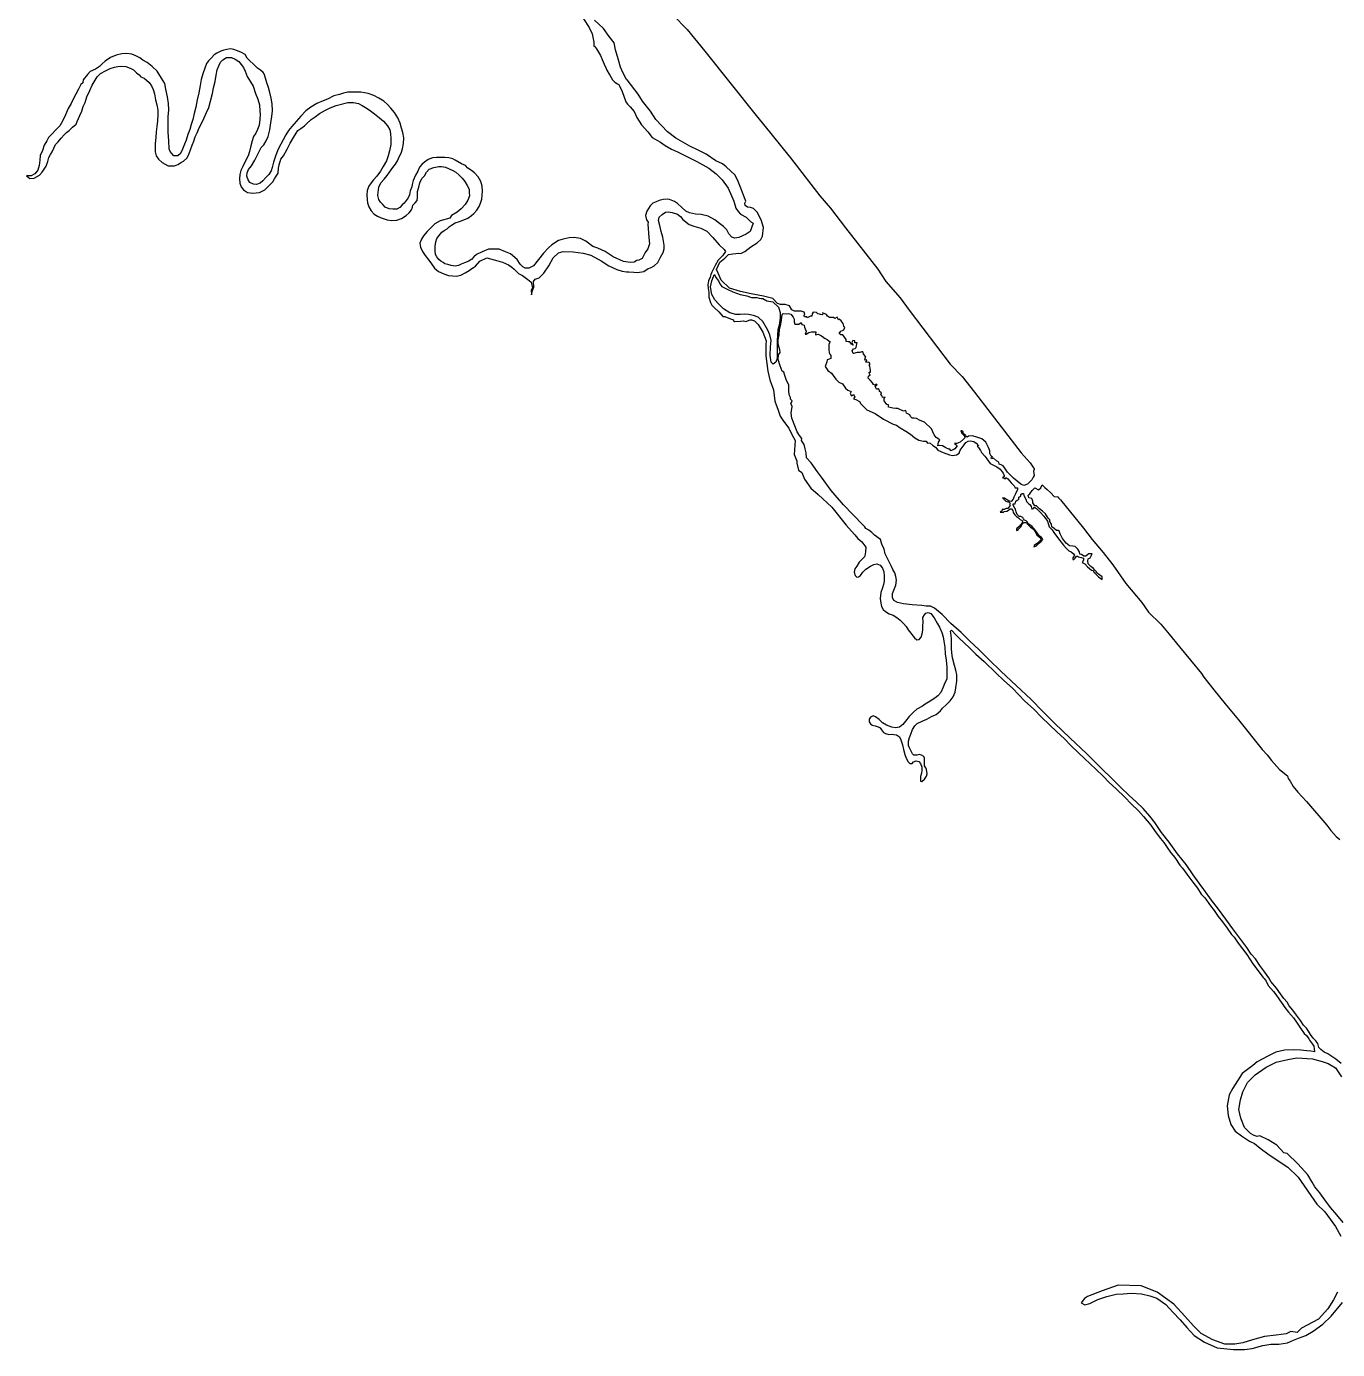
# Model space of a CAD drawing. Extents: x 283583 to 658922, y 889284 to 1241133.
# Drawn here: x 566292 to 576605, y 1129191 to 1139604 of the extents above; entities that cross this region are included whole.
import ezdxf

# ---------------------------------------------------------------- set-up
doc = ezdxf.new("R2010")
doc.units = 0
doc.header["$MEASUREMENT"] = 0
doc.layers.add('LIMON', color=7, linetype='Continuous')

msp = doc.modelspace()

# ---------------------------------------------------------------- linework, layer by layer
at = {"layer": 'LIMON', "color": 241}
for points in [[(570674, 1139664), (570717, 1139595), (570743, 1139545), (570756, 1139481), (570756, 1139450), (570759, 1139448), (570776, 1139427), (570793, 1139401), (570808, 1139376), (570820, 1139344), (570837, 1139308), (570852, 1139274), (570857, 1139261), (570875, 1139229), (570881, 1139221), (570903, 1139185), (570920, 1139166), (570942, 1139153), (570941, 1139153), (570952, 1139147), (570954, 1139142), (570979, 1139093), (571006, 1139011), (571019, 1138992), (571042, 1138972), (571072, 1138936), (571092, 1138888), (571131, 1138830), (571179, 1138776), (571215, 1138731), (571279, 1138693), (571316, 1138667), (571365, 1138639), (571413, 1138617), (571493, 1138577), (571564, 1138542), (571661, 1138490), (571718, 1138443), (571765, 1138396), (571811, 1138331), (571856, 1138230), (571873, 1138173), (571891, 1138148), (571910, 1138128), (571953, 1138102), (571990, 1138066), (572009, 1138055), (571986, 1137990), (571954, 1137968), (571895, 1137943), (571863, 1137938), (571841, 1137947), (571818, 1137973), (571800, 1138003), (571774, 1138029), (571744, 1138054), (571707, 1138083), (571655, 1138110), (571599, 1138123), (571556, 1138126), (571508, 1138138), (571478, 1138151), (571446, 1138179), (571414, 1138210), (571390, 1138227), (571350, 1138241), (571332, 1138245), (571300, 1138243), (571268, 1138234), (571246, 1138223), (571218, 1138212), (571199, 1138193), (571173, 1138150), (571162, 1138115), (571169, 1138081), (571182, 1138064), (571180, 1138048), (571188, 1137943), (571192, 1137893), (571180, 1137854), (571160, 1137824), (571134, 1137778), (571109, 1137765), (571094, 1137763), (571072, 1137750), (571044, 1137746), (570988, 1137754), (570908, 1137791), (570845, 1137832), (570787, 1137858), (570748, 1137873), (570692, 1137914), (570651, 1137935), (570601, 1137944), (570560, 1137940), (570515, 1137931), (570476, 1137920), (570424, 1137886), (570398, 1137862), (570359, 1137821), (570280, 1137721), (570243, 1137702), (570215, 1137702), (570196, 1137713), (570176, 1137734), (570152, 1137769), (570100, 1137814), (570061, 1137831), (570010, 1137850), (569927, 1137850), (569876, 1137829), (569833, 1137809), (569810, 1137790), (569793, 1137771), (569793, 1137771), (569789, 1137769), (569771, 1137758), (569737, 1137743), (569711, 1137732), (569690, 1137722), (569663, 1137718), (569633, 1137724), (569606, 1137730), (569584, 1137737), (569570, 1137747), (569551, 1137756), (569536, 1137771), (569521, 1137790), (569510, 1137809), (569508, 1137838), (569508, 1137872), (569513, 1137908), (569521, 1137936), (569538, 1137959), (569559, 1137986), (569578, 1137999), (569602, 1138012), (569619, 1138029), (569636, 1138041), (569663, 1138058), (569697, 1138069), (569733, 1138082), (569765, 1138096), (569792, 1138115), (569811, 1138132), (569835, 1138158), (569852, 1138187), (569864, 1138213), (569875, 1138246), (569877, 1138276), (569879, 1138308), (569877, 1138348), (569865, 1138384), (569846, 1138420), (569816, 1138452), (569793, 1138471), (569765, 1138490), (569746, 1138511), (569714, 1138522), (569664, 1138552), (569645, 1138562), (569615, 1138569), (569583, 1138573), (569518, 1138573), (569486, 1138569), (569452, 1138556), (569422, 1138537), (569401, 1138518), (569384, 1138497), (569371, 1138465), (569352, 1138433), (569333, 1138393), (569325, 1138361), (569322, 1138341), (569311, 1138310), (569305, 1138278), (569294, 1138255), (569279, 1138235), (569264, 1138214), (569247, 1138200), (569228, 1138178), (569205, 1138166), (569175, 1138166), (569144, 1138170), (569114, 1138183), (569095, 1138204), (569076, 1138221), (569063, 1138242), (569055, 1138273), (569055, 1138276), (569063, 1138339), (569080, 1138373), (569106, 1138403), (569129, 1138430), (569148, 1138456), (569174, 1138494), (569195, 1138519), (569210, 1138547), (569227, 1138583), (569239, 1138608), (569250, 1138640), (569258, 1138684), (569260, 1138728), (569253, 1138770), (569243, 1138804), (569232, 1138842), (569213, 1138884), (569188, 1138927), (569158, 1138961), (569133, 1138990), (569103, 1139016), (569063, 1139041), (569025, 1139060), (568981, 1139077), (568923, 1139088), (568864, 1139088), (568820, 1139086), (568786, 1139080), (568754, 1139069), (568710, 1139058), (568659, 1139033), (568625, 1139018), (568576, 1138997), (568530, 1138970), (568489, 1138940), (568449, 1138898), (568413, 1138856), (568379, 1138817), (568353, 1138785), (568331, 1138751), (568310, 1138713), (568293, 1138677), (568268, 1138632), (568251, 1138584), (568234, 1138537), (568225, 1138493), (568217, 1138469), (568198, 1138438), (568174, 1138414), (568151, 1138389), (568130, 1138370), (568102, 1138360), (568079, 1138364), (568050, 1138377), (568035, 1138396), (568026, 1138427), (568028, 1138453), (568039, 1138478), (568062, 1138506), (568088, 1138552), (568109, 1138594), (568124, 1138626), (568139, 1138652), (568160, 1138673), (568177, 1138704), (568192, 1138738), (568205, 1138791), (568215, 1138846), (568222, 1138895), (568226, 1138941), (568224, 1138994), (568217, 1139041), (568205, 1139085), (568196, 1139124), (568182, 1139160), (568173, 1139196), (568161, 1139232), (568154, 1139242), (568133, 1139261), (568110, 1139276), (568091, 1139293), (568074, 1139310), (568051, 1139331), (568029, 1139354), (568013, 1139384), (567983, 1139399), (567951, 1139412), (567924, 1139422), (567896, 1139427), (567869, 1139424), (567845, 1139418), (567822, 1139410), (567790, 1139395), (567767, 1139380), (567746, 1139357), (567723, 1139334), (567708, 1139312), (567695, 1139276), (567678, 1139232), (567667, 1139186), (567659, 1139139), (567648, 1139082), (567635, 1139027), (567623, 1138968), (567611, 1138920), (567600, 1138871), (567588, 1138833), (567577, 1138793), (567562, 1138755), (567547, 1138710), (567534, 1138677), (567520, 1138639), (567503, 1138603), (567483, 1138585), (567463, 1138587), (567451, 1138587), (567434, 1138604), (567423, 1138619), (567415, 1138642), (567411, 1138705), (567407, 1138773), (567407, 1138892), (567411, 1138947), (567409, 1138997), (567400, 1139050), (567388, 1139110), (567379, 1139156), (567354, 1139196), (567320, 1139252), (567280, 1139290), (567240, 1139321), (567208, 1139338), (567183, 1139357), (567151, 1139374), (567121, 1139385), (567081, 1139391), (567041, 1139389), (566997, 1139379), (566954, 1139360), (566910, 1139330), (566886, 1139311), (566865, 1139288), (566836, 1139267), (566793, 1139250), (566772, 1139227), (566738, 1139184), (566734, 1139161), (566719, 1139146), (566700, 1139110), (566679, 1139072), (566658, 1139032), (566643, 1138998), (566621, 1138958), (566598, 1138909), (566576, 1138858), (566553, 1138822), (566521, 1138788), (566493, 1138758), (566464, 1138729), (566451, 1138705), (566430, 1138669), (566417, 1138629), (566400, 1138589), (566398, 1138553), (566391, 1138509), (566381, 1138473), (566357, 1138443), (566328, 1138428), (566292, 1138428), (566319, 1138407), (566353, 1138411), (566393, 1138434), (566415, 1138456), (566431, 1138481), (566446, 1138504), (566461, 1138542), (566468, 1138572), (566482, 1138597), (566493, 1138618), (566508, 1138646), (566521, 1138676), (566540, 1138697), (566565, 1138724), (566588, 1138750), (566607, 1138769), (566627, 1138786), (566654, 1138811), (566682, 1138834), (566690, 1138855), (566711, 1138904), (566726, 1138938), (566739, 1138974), (566754, 1139006), (566767, 1139050), (566790, 1139099), (566809, 1139141), (566832, 1139181), (566849, 1139207), (566875, 1139234), (566913, 1139255), (566949, 1139274), (566985, 1139285), (567010, 1139289), (567036, 1139291), (567074, 1139289), (567108, 1139276), (567133, 1139263), (567156, 1139240), (567177, 1139223), (567192, 1139208), (567218, 1139196), (567237, 1139181), (567256, 1139162), (567275, 1139136), (567289, 1139109), (567298, 1139073), (567308, 1139026), (567317, 1138988), (567326, 1138945), (567324, 1138911), (567322, 1138862), (567318, 1138818), (567311, 1138775), (567309, 1138731), (567305, 1138684), (567303, 1138646), (567305, 1138617), (567313, 1138585), (567330, 1138559), (567358, 1138534), (567383, 1138521), (567406, 1138508), (567430, 1138506), (567455, 1138506), (567482, 1138517), (567504, 1138530), (567527, 1138544), (567552, 1138568), (567567, 1138591), (567582, 1138633), (567595, 1138671), (567608, 1138701), (567620, 1138735), (567635, 1138766), (567650, 1138805), (567671, 1138845), (567688, 1138879), (567709, 1138927), (567726, 1138967), (567754, 1139077), (567762, 1139122), (567775, 1139171), (567784, 1139221), (567792, 1139262), (567805, 1139293), (567818, 1139323), (567837, 1139342), (567866, 1139359), (567905, 1139361), (567934, 1139346), (567962, 1139327), (567981, 1139306), (567998, 1139280), (568012, 1139253), (568027, 1139211), (568053, 1139168), (568074, 1139134), (568093, 1139077), (568112, 1139031), (568124, 1138986), (568127, 1138938), (568130, 1138913), (568127, 1138871), (568121, 1138826), (568110, 1138792), (568095, 1138765), (568079, 1138737), (568066, 1138704), (568057, 1138665), (568047, 1138621), (568036, 1138587), (568015, 1138547), (567994, 1138503), (567978, 1138470), (567969, 1138438), (567967, 1138406), (567969, 1138370), (567980, 1138341), (567999, 1138319), (568030, 1138298), (568073, 1138292), (568126, 1138298), (568166, 1138319), (568198, 1138349), (568229, 1138381), (568244, 1138404), (568257, 1138425), (568272, 1138450), (568274, 1138488), (568280, 1138516), (568293, 1138560), (568314, 1138586), (568342, 1138639), (568365, 1138685), (568393, 1138730), (568414, 1138763), (568427, 1138785), (568450, 1138802), (568478, 1138821), (568495, 1138837), (568531, 1138871), (568562, 1138892), (568596, 1138918), (568645, 1138945), (568681, 1138964), (568728, 1138981), (568821, 1139006), (568865, 1139006), (568903, 1138998), (568933, 1138983), (568971, 1138958), (568998, 1138941), (569030, 1138917), (569070, 1138886), (569100, 1138858), (569132, 1138822), (569151, 1138790), (569155, 1138761), (569159, 1138720), (569159, 1138676), (569148, 1138625), (569138, 1138585), (569123, 1138547), (569097, 1138502), (569078, 1138466), (569049, 1138426), (569022, 1138398), (569003, 1138374), (568986, 1138347), (568971, 1138313), (568969, 1138275), (568971, 1138243), (568975, 1138216), (568986, 1138184), (569003, 1138154), (569026, 1138127), (569054, 1138110), (569081, 1138099), (569128, 1138082), (569164, 1138078), (569204, 1138080), (569242, 1138093), (569278, 1138116), (569301, 1138137), (569320, 1138160), (569329, 1138181), (569331, 1138198), (569350, 1138215), (569365, 1138234), (569369, 1138258), (569369, 1138304), (569378, 1138340), (569386, 1138374), (569403, 1138408), (569422, 1138429), (569439, 1138457), (569460, 1138482), (569496, 1138495), (569535, 1138503), (569556, 1138501), (569587, 1138497), (569617, 1138484), (569645, 1138471), (569670, 1138456), (569693, 1138435), (569719, 1138410), (569740, 1138384), (569759, 1138352), (569773, 1138323), (569773, 1138297), (569778, 1138272), (569763, 1138236), (569744, 1138202), (569712, 1138168), (569680, 1138143), (569636, 1138116), (569621, 1138096), (569545, 1138075), (569504, 1138050), (569445, 1137991), (569415, 1137957), (569398, 1137930), (569386, 1137898), (569392, 1137868), (569407, 1137834), (569428, 1137802), (569458, 1137764), (569477, 1137735), (569502, 1137703), (569534, 1137675), (569574, 1137656), (569612, 1137644), (569644, 1137641), (569671, 1137639), (569709, 1137646), (569743, 1137665), (569775, 1137684), (569794, 1137700), (569809, 1137708), (569808, 1137707), (569824, 1137718), (569857, 1137756), (569912, 1137782), (570000, 1137759), (570037, 1137750), (570084, 1137727), (570111, 1137710), (570129, 1137693), (570163, 1137659), (570193, 1137644), (570235, 1137613), (570263, 1137592), (570273, 1137547), (570261, 1137529), (570265, 1137493), (570273, 1137527), (570284, 1137551), (570280, 1137596), (570293, 1137615), (570325, 1137626), (570362, 1137663), (570401, 1137719), (570435, 1137782), (570478, 1137823), (570515, 1137832), (570593, 1137830), (570670, 1137821), (570731, 1137804), (570813, 1137759), (570873, 1137720), (570936, 1137692), (570979, 1137679), (571012, 1137672), (571031, 1137673), (571069, 1137671), (571099, 1137667), (571149, 1137676), (571183, 1137700), (571200, 1137704), (571230, 1137721), (571259, 1137747), (571280, 1137788), (571300, 1137825), (571308, 1137855), (571308, 1137884), (571299, 1137946), (571286, 1137989), (571275, 1138037), (571265, 1138076), (571269, 1138103), (571293, 1138123), (571319, 1138142), (571340, 1138145), (571370, 1138140), (571414, 1138128), (571437, 1138108), (571455, 1138086), (571504, 1138045), (571541, 1138031), (571597, 1138016), (571645, 1137992), (571692, 1137942), (571740, 1137886), (571781, 1137849), (571792, 1137832), (571766, 1137800), (571734, 1137765), (571710, 1137722), (571684, 1137670), (571684, 1137670), (571676, 1137652), (571671, 1137631), (571657, 1137603), (571652, 1137571), (571655, 1137542), (571660, 1137510), (571660, 1137474), (571673, 1137431), (571684, 1137411), (571701, 1137392), (571739, 1137358), (571771, 1137322), (571786, 1137322), (571818, 1137307), (571838, 1137300), (571853, 1137294), (571853, 1137288), (571861, 1137283), (571909, 1137285), (571932, 1137286), (571951, 1137283), (571986, 1137296), (571996, 1137294), (572020, 1137288), (572049, 1137259), (572085, 1137199), (572110, 1137129), (572108, 1137099), (572109, 1137013), (572115, 1136951), (572124, 1136891), (572139, 1136822), (572169, 1136743), (572180, 1136655), (572205, 1136583), (572222, 1136536), (572246, 1136498), (572288, 1136442), (572312, 1136393), (572338, 1136346), (572334, 1136271), (572332, 1136235), (572353, 1136185), (572353, 1136166), (572364, 1136111), (572390, 1136093), (572413, 1136042), (572462, 1135971), (572520, 1135920), (572628, 1135820), (572741, 1135679), (572783, 1135633), (572809, 1135603), (572809, 1135603), (572833, 1135575), (572863, 1135549), (572895, 1135505), (572892, 1135472), (572890, 1135450), (572885, 1135430), (572843, 1135388), (572823, 1135357), (572807, 1135335), (572803, 1135308), (572810, 1135284), (572823, 1135270), (572838, 1135273), (572854, 1135284), (572872, 1135308), (572894, 1135332), (572932, 1135357), (572958, 1135370), (572980, 1135374), (573007, 1135363), (573025, 1135341), (573036, 1135312), (573040, 1135279), (573040, 1135239), (573035, 1135213), (573025, 1135187), (573012, 1135150), (573008, 1135103), (573012, 1135065), (573019, 1135039), (573032, 1135014), (573050, 1134999), (573078, 1134981), (573109, 1134970), (573138, 1134952), (573165, 1134932), (573191, 1134904), (573213, 1134881), (573229, 1134855), (573277, 1134793), (573295, 1134777), (573315, 1134779), (573331, 1134797), (573337, 1134824), (573342, 1134852), (573344, 1134883), (573346, 1134917), (573344, 1134952), (573355, 1134972), (573368, 1134987), (573386, 1134992), (573406, 1134983), (573433, 1134950), (573457, 1134908), (573474, 1134876), (573493, 1134833), (573504, 1134800), (573509, 1134767), (573515, 1134718), (573520, 1134665), (573526, 1134616), (573533, 1134561), (573533, 1134499), (573531, 1134466), (573515, 1134437), (573504, 1134404), (573486, 1134362), (573460, 1134335), (573437, 1134318), (573400, 1134293), (573362, 1134271), (573341, 1134254), (573297, 1134230), (573270, 1134208), (573235, 1134173), (573206, 1134137), (573186, 1134109), (573159, 1134089), (573128, 1134084), (573100, 1134089), (573057, 1134104), (573026, 1134122), (573000, 1134149), (572971, 1134171), (572953, 1134177), (572931, 1134169), (572922, 1134151), (572920, 1134131), (572931, 1134115), (572945, 1134104), (572969, 1134100), (572993, 1134093), (573007, 1134084), (573018, 1134069), (573035, 1134047), (573049, 1134038), (573075, 1134031), (573093, 1134033), (573114, 1134032), (573136, 1134028), (573160, 1134014), (573171, 1133990), (573182, 1133950), (573191, 1133913), (573202, 1133875), (573213, 1133844), (573227, 1133815), (573240, 1133804), (573258, 1133804), (573271, 1133817), (573291, 1133824), (573311, 1133819), (573326, 1133802), (573335, 1133775), (573335, 1133748), (573333, 1133726), (573326, 1133702), (573324, 1133664), (573335, 1133662), (573357, 1133680), (573373, 1133704), (573377, 1133722), (573373, 1133757), (573366, 1133768), (573357, 1133786), (573357, 1133844), (573351, 1133859), (573333, 1133868), (573315, 1133873), (573295, 1133868), (573273, 1133870), (573262, 1133879), (573251, 1133899), (573238, 1133926), (573230, 1133945), (573230, 1133978), (573237, 1134009), (573248, 1134035), (573263, 1134071), (573279, 1134100), (573299, 1134119), (573337, 1134137), (573374, 1134153), (573412, 1134172), (573447, 1134190), (573481, 1134217), (573499, 1134238), (573528, 1134264), (573557, 1134297), (573581, 1134328), (573597, 1134364), (573604, 1134399), (573610, 1134452), (573610, 1134501), (573602, 1134539), (573591, 1134574), (573577, 1134636), (573571, 1134674), (573569, 1134709), (573569, 1134782), (573566, 1134813), (573562, 1134844), (573568, 1134852), (573605, 1134812), (573630, 1134790), (573667, 1134755), (573714, 1134710), (573760, 1134664), (573826, 1134606), (573922, 1134511), (573977, 1134460), (574050, 1134393), (574096, 1134347), (574145, 1134293), (574214, 1134234), (574280, 1134165), (574337, 1134109), (574401, 1134051), (574454, 1134000), (574509, 1133942), (574569, 1133887), (574617, 1133840), (574657, 1133802), (574706, 1133756), (574763, 1133703), (574810, 1133654), (574863, 1133603), (574931, 1133539), (574982, 1133485), (575040, 1133430), (575080, 1133386), (575137, 1133317), (575171, 1133267), (575213, 1133212), (575238, 1133181), (575266, 1133141), (575293, 1133101), (575326, 1133063), (575366, 1133003), (575386, 1132979), (575421, 1132932), (575468, 1132870), (575503, 1132822), (575532, 1132775), (575561, 1132746), (575607, 1132684), (575634, 1132646), (575667, 1132598), (575700, 1132556), (575737, 1132507), (575771, 1132456), (575792, 1132435), (575825, 1132388), (575891, 1132300), (575940, 1132226), (575957, 1132202), (576017, 1132122), (576028, 1132111), (576044, 1132089), (576061, 1132056), (576103, 1132009), (576121, 1131985), (576150, 1131943), (576174, 1131907), (576192, 1131883), (576221, 1131847), (576258, 1131801), (576283, 1131768), (576314, 1131719), (576344, 1131677), (576362, 1131661), (576375, 1131643), (576379, 1131636), (576386, 1131626), (576386, 1131626), (576400, 1131605), (576408, 1131594), (576418, 1131579), (576422, 1131558), (576424, 1131535), (576395, 1131539), (576363, 1131541), (576317, 1131548), (576260, 1131549), (576188, 1131547), (576121, 1131532), (576056, 1131499), (575974, 1131454), (575938, 1131425), (575855, 1131363), (575781, 1131247), (575754, 1131196), (575737, 1131108), (575744, 1131032), (575765, 1130963), (575801, 1130910), (575851, 1130872), (575912, 1130831), (575952, 1130812), (575996, 1130775), (576069, 1130722), (576215, 1130625), (576295, 1130548), (576442, 1130336), (576505, 1130275), (576589, 1130160), (576631, 1130082)], [(571377, 1139696), (571490, 1139580), (571628, 1139410), (572033, 1138903), (572136, 1138776), (572245, 1138641), (572301, 1138569), (572534, 1138272), (572616, 1138174), (572735, 1138020), (572990, 1137693), (573053, 1137598), (573164, 1137468), (573236, 1137370), (573559, 1136947), (573652, 1136849), (573749, 1136725), (574118, 1136247), (574187, 1136170), (574215, 1136130), (574215, 1136130), (574220, 1136124), (574220, 1136121), (574218, 1136118), (574214, 1136104), (574220, 1136070), (574212, 1136057), (574201, 1136036), (574167, 1136001), (574137, 1135991), (574113, 1136001), (574056, 1136050), (574008, 1136097), (573987, 1136127), (573976, 1136147), (573959, 1136155), (573944, 1136160), (573942, 1136175), (573922, 1136185), (573899, 1136205), (573884, 1136202), (573882, 1136209), (573892, 1136215), (573882, 1136222), (573871, 1136243), (573870, 1136263), (573861, 1136291), (573838, 1136332), (573808, 1136358), (573769, 1136372), (573735, 1136381), (573703, 1136379), (573692, 1136372), (573681, 1136381), (573679, 1136387), (573664, 1136398), (573660, 1136413), (573649, 1136421), (573643, 1136421), (573649, 1136404), (573660, 1136394), (573677, 1136368), (573664, 1136357), (573636, 1136332), (573611, 1136321), (573592, 1136321), (573606, 1136312), (573613, 1136304), (573596, 1136280), (573581, 1136271), (573560, 1136265), (573557, 1136276), (573549, 1136278), (573523, 1136287), (573499, 1136303), (573474, 1136306), (573461, 1136304), (573467, 1136331), (573478, 1136348), (573470, 1136357), (573448, 1136368), (573433, 1136391), (573411, 1136436), (573356, 1136490), (573321, 1136503), (573294, 1136519), (573276, 1136520), (573259, 1136522), (573246, 1136535), (573240, 1136547), (573216, 1136560), (573210, 1136581), (573191, 1136575), (573147, 1136597), (573130, 1136598), (573108, 1136600), (573085, 1136606), (573072, 1136608), (573072, 1136625), (573061, 1136629), (573048, 1136647), (573038, 1136657), (573038, 1136675), (573046, 1136687), (573027, 1136683), (573023, 1136694), (573014, 1136706), (573018, 1136721), (573003, 1136732), (573003, 1136739), (572995, 1136754), (572988, 1136749), (572978, 1136749), (572973, 1136760), (572969, 1136773), (572984, 1136782), (572978, 1136790), (572965, 1136781), (572954, 1136786), (572947, 1136798), (572930, 1136820), (572922, 1136829), (572913, 1136837), (572917, 1136852), (572930, 1136861), (572924, 1136867), (572922, 1136882), (572932, 1136884), (572932, 1136895), (572928, 1136914), (572926, 1136931), (572920, 1136938), (572930, 1136948), (572922, 1136959), (572905, 1136963), (572894, 1136961), (572902, 1136981), (572887, 1136978), (572890, 1136993), (572896, 1137000), (572877, 1137027), (572871, 1137044), (572863, 1137044), (572848, 1137037), (572826, 1137037), (572799, 1137031), (572794, 1137031), (572786, 1137052), (572798, 1137067), (572811, 1137069), (572818, 1137076), (572822, 1137093), (572826, 1137114), (572807, 1137114), (572807, 1137129), (572792, 1137133), (572785, 1137116), (572794, 1137095), (572783, 1137104), (572770, 1137123), (572755, 1137123), (572741, 1137125), (572740, 1137140), (572728, 1137159), (572713, 1137176), (572698, 1137176), (572685, 1137187), (572698, 1137206), (572712, 1137210), (572721, 1137217), (572730, 1137236), (572721, 1137245), (572717, 1137266), (572702, 1137288), (572685, 1137300), (572680, 1137296), (572672, 1137311), (572668, 1137315), (572650, 1137305), (572640, 1137313), (572608, 1137313), (572593, 1137324), (572586, 1137337), (572567, 1137345), (572554, 1137349), (572558, 1137341), (572550, 1137334), (572537, 1137337), (572530, 1137339), (572517, 1137343), (572507, 1137354), (572481, 1137356), (572473, 1137343), (572470, 1137324), (572460, 1137324), (572434, 1137311), (572430, 1137319), (572413, 1137319), (572408, 1137330), (572415, 1137336), (572410, 1137356), (572385, 1137362), (572333, 1137362), (572312, 1137373), (572293, 1137405), (572260, 1137417), (572224, 1137415), (572201, 1137424), (572162, 1137462), (572089, 1137481), (571993, 1137499), (571909, 1137518), (571821, 1137543), (571757, 1137607), (571734, 1137663), (571720, 1137690), (571721, 1137692), (571747, 1137750), (571785, 1137780), (571815, 1137809), (571848, 1137815), (571897, 1137819), (571911, 1137817), (571943, 1137834), (571990, 1137869), (572040, 1137900), (572070, 1137928), (572083, 1137954), (572089, 1138023), (572072, 1138083), (572039, 1138143), (572011, 1138172), (571987, 1138179), (571965, 1138183), (571946, 1138196), (571943, 1138214), (571950, 1138228), (571945, 1138242), (571933, 1138276), (571917, 1138319), (571891, 1138384), (571866, 1138434), (571796, 1138500), (571768, 1138522), (571716, 1138546), (571639, 1138599), (571576, 1138630), (571509, 1138662), (571401, 1138724), (571334, 1138774), (571243, 1138873), (571200, 1138938), (571139, 1139015), (571103, 1139071), (571016, 1139184), (571016, 1139184), (571014, 1139186), (571010, 1139189), (571009, 1139192), (570982, 1139243), (570965, 1139285), (570947, 1139349), (570925, 1139420), (570915, 1139476), (570875, 1139526), (570830, 1139587), (570759, 1139653)], [(576633, 1131441), (576593, 1131476), (576530, 1131518), (576501, 1131531), (576474, 1131551), (576459, 1131568), (576454, 1131588), (576454, 1131588), (576451, 1131599), (576435, 1131619), (576415, 1131641), (576393, 1131670), (576377, 1131696), (576361, 1131720), (576337, 1131744), (576315, 1131780), (576284, 1131822), (576253, 1131862), (576226, 1131897), (576209, 1131924), (576182, 1131953), (576158, 1131990), (576125, 1132035), (576082, 1132088), (576065, 1132117), (576025, 1132172), (575994, 1132214), (575961, 1132265), (575925, 1132303), (575892, 1132356), (575838, 1132428), (575783, 1132501), (575728, 1132579), (575668, 1132656), (575613, 1132727), (575555, 1132812), (575518, 1132860), (575470, 1132928), (575415, 1133008), (575346, 1133092), (575282, 1133183), (575222, 1133260), (575167, 1133340), (575128, 1133388), (575077, 1133448), (575024, 1133499), (574965, 1133554), (574903, 1133612), (574845, 1133669), (574735, 1133776), (574630, 1133883), (574503, 1134003), (574380, 1134120), (574289, 1134209), (574192, 1134309), (574079, 1134415), (573957, 1134531), (573864, 1134619), (573788, 1134696), (573708, 1134771), (573644, 1134833), (573564, 1134906), (573496, 1134975), (573436, 1135026), (573403, 1135042), (573370, 1135042), (573335, 1135047), (573260, 1135052), (573191, 1135059), (573145, 1135070), (573116, 1135085), (573105, 1135110), (573105, 1135141), (573114, 1135167), (573130, 1135207), (573136, 1135245), (573132, 1135276), (573123, 1135304), (573108, 1135329), (573096, 1135353), (573085, 1135375), (573066, 1135417), (573048, 1135453), (573039, 1135491), (573021, 1135530), (573009, 1135565), (572963, 1135599), (572941, 1135620), (572918, 1135640), (572895, 1135652), (572886, 1135665), (572876, 1135677), (572792, 1135764), (572718, 1135839), (572621, 1135952), (572547, 1136058), (572515, 1136099), (572465, 1136169), (572429, 1136210), (572425, 1136249), (572418, 1136279), (572410, 1136315), (572388, 1136345), (572390, 1136360), (572373, 1136384), (572354, 1136413), (572312, 1136521), (572308, 1136560), (572312, 1136596), (572315, 1136610), (572316, 1136616), (572305, 1136635), (572314, 1136658), (572301, 1136671), (572301, 1136684), (572293, 1136699), (572290, 1136729), (572288, 1136783), (572271, 1136817), (572258, 1136858), (572251, 1136883), (572237, 1136892), (572222, 1136932), (572206, 1136984), (572209, 1137020), (572221, 1137038), (572219, 1137059), (572206, 1137104), (572206, 1137138), (572213, 1137175), (572215, 1137221), (572227, 1137262), (572232, 1137292), (572236, 1137337), (572245, 1137344), (572270, 1137341), (572283, 1137346), (572305, 1137339), (572324, 1137316), (572332, 1137299), (572332, 1137279), (572335, 1137260), (572369, 1137260), (572386, 1137273), (572392, 1137258), (572409, 1137254), (572412, 1137237), (572418, 1137224), (572425, 1137207), (572425, 1137202), (572418, 1137183), (572425, 1137183), (572446, 1137196), (572467, 1137201), (572502, 1137201), (572500, 1137177), (572519, 1137183), (572545, 1137169), (572564, 1137156), (572566, 1137145), (572572, 1137151), (572590, 1137141), (572613, 1137123), (572604, 1137103), (572603, 1137062), (572606, 1137035), (572612, 1137024), (572619, 1137015), (572619, 1136990), (572606, 1136985), (572591, 1136981), (572587, 1136964), (572576, 1136928), (572597, 1136896), (572625, 1136874), (572638, 1136857), (572660, 1136829), (572683, 1136804), (572711, 1136791), (572734, 1136757), (572752, 1136741), (572780, 1136731), (572771, 1136714), (572782, 1136697), (572797, 1136707), (572807, 1136690), (572799, 1136673), (572816, 1136667), (572844, 1136652), (572855, 1136635), (572902, 1136588), (572968, 1136558), (573034, 1136512), (573109, 1136475), (573136, 1136467), (573166, 1136445), (573209, 1136418), (573246, 1136394), (573280, 1136366), (573312, 1136349), (573349, 1136341), (573370, 1136341), (573381, 1136324), (573398, 1136326), (573421, 1136307), (573443, 1136292), (573462, 1136268), (573503, 1136251), (573552, 1136232), (573576, 1136228), (573608, 1136232), (573629, 1136245), (573638, 1136268), (573653, 1136290), (573668, 1136311), (573682, 1136330), (573700, 1136339), (573719, 1136343), (573745, 1136337), (573764, 1136324), (573781, 1136303), (573770, 1136303), (573772, 1136298), (573781, 1136290), (573798, 1136267), (573805, 1136252), (573830, 1136221), (573847, 1136201), (573872, 1136165), (573894, 1136154), (573926, 1136137), (573951, 1136120), (573975, 1136088), (573982, 1136069), (573982, 1136062), (573971, 1136052), (573980, 1136052), (573990, 1136041), (573996, 1136054), (574011, 1136043), (574039, 1136013), (574061, 1135989), (574070, 1135974), (574087, 1135974), (574087, 1135959), (574072, 1135925), (574059, 1135900), (574053, 1135884), (574037, 1135865), (574022, 1135869), (574008, 1135876), (573986, 1135891), (573969, 1135895), (573975, 1135889), (573997, 1135869), (574012, 1135863), (574023, 1135859), (574031, 1135852), (574025, 1135842), (574031, 1135833), (574023, 1135824), (574012, 1135810), (573999, 1135810), (573984, 1135801), (573967, 1135801), (573965, 1135790), (573952, 1135782), (573967, 1135782), (573975, 1135779), (573982, 1135786), (574003, 1135788), (574016, 1135797), (574031, 1135808), (574042, 1135808), (574050, 1135795), (574055, 1135778), (574068, 1135760), (574080, 1135747), (574095, 1135737), (574110, 1135724), (574126, 1135713), (574125, 1135696), (574111, 1135681), (574102, 1135668), (574079, 1135651), (574079, 1135638), (574091, 1135640), (574098, 1135651), (574117, 1135668), (574121, 1135685), (574138, 1135700), (574156, 1135700), (574173, 1135681), (574190, 1135664), (574211, 1135649), (574224, 1135632), (574239, 1135604), (574260, 1135585), (574275, 1135568), (574265, 1135557), (574246, 1135536), (574218, 1135519), (574216, 1135508), (574237, 1135516), (574250, 1135532), (574263, 1135542), (574271, 1135547), (574286, 1135566), (574278, 1135581), (574258, 1135594), (574245, 1135617), (574218, 1135651), (574200, 1135671), (574171, 1135690), (574166, 1135703), (574156, 1135713), (574143, 1135718), (574136, 1135730), (574130, 1135739), (574115, 1135748), (574100, 1135748), (574085, 1135763), (574078, 1135784), (574072, 1135805), (574067, 1135814), (574055, 1135837), (574055, 1135846), (574070, 1135846), (574076, 1135867), (574085, 1135876), (574099, 1135880), (574099, 1135900), (574115, 1135906), (574115, 1135919), (574125, 1135927), (574134, 1135928), (574138, 1135913), (574153, 1135883), (574160, 1135865), (574175, 1135850), (574187, 1135840), (574196, 1135825), (574200, 1135805), (574213, 1135810), (574222, 1135820), (574237, 1135810), (574265, 1135782), (574295, 1135750), (574325, 1135711), (574338, 1135666), (574361, 1135643), (574374, 1135622), (574395, 1135592), (574421, 1135557), (574451, 1135521), (574470, 1135498), (574492, 1135478), (574511, 1135468), (574526, 1135457), (574535, 1135442), (574524, 1135423), (574522, 1135410), (574530, 1135410), (574541, 1135420), (574552, 1135436), (574560, 1135436), (574569, 1135429), (574590, 1135425), (574608, 1135418), (574606, 1135404), (574597, 1135386), (574618, 1135374), (574638, 1135352), (574670, 1135326), (574683, 1135322), (574691, 1135305), (574702, 1135305), (574704, 1135292), (574725, 1135273), (574755, 1135250), (574753, 1135273), (574725, 1135294), (574695, 1135326), (574683, 1135341), (574666, 1135354), (574644, 1135374), (574642, 1135399), (574644, 1135414), (574659, 1135421), (574668, 1135438), (574674, 1135453), (574646, 1135453), (574640, 1135449), (574625, 1135436), (574610, 1135436), (574592, 1135449), (574578, 1135450), (574575, 1135470), (574563, 1135489), (574541, 1135511), (574522, 1135513), (574498, 1135517), (574472, 1135536), (574443, 1135573), (574423, 1135611), (574415, 1135634), (574410, 1135637), (574395, 1135637), (574376, 1135652), (574357, 1135666), (574355, 1135686), (574342, 1135707), (574342, 1135720), (574329, 1135735), (574309, 1135769), (574284, 1135789), (574261, 1135807), (574238, 1135832), (574225, 1135832), (574208, 1135854), (574208, 1135869), (574201, 1135888), (574178, 1135894), (574173, 1135914), (574186, 1135926), (574203, 1135952), (574225, 1135972), (574253, 1135956), (574272, 1135972), (574282, 1135997), (574302, 1135976), (574321, 1135959), (574349, 1135933), (574377, 1135905), (574405, 1135903), (574411, 1135895), (574427, 1135879), (574606, 1135655), (574674, 1135565), (574761, 1135464), (574838, 1135367), (574941, 1135221), (575067, 1135071), (575119, 1134994), (575215, 1134899), (575281, 1134822), (575363, 1134722), (575536, 1134511), (575555, 1134483), (575633, 1134384), (575722, 1134274), (575827, 1134146), (576013, 1133912), (576053, 1133872), (576085, 1133827), (576150, 1133757), (576211, 1133705), (576217, 1133685), (576232, 1133664), (576256, 1133622), (576292, 1133577), (576361, 1133505), (576521, 1133319), (576553, 1133275), (576596, 1133228), (576624, 1133206)], [(576650, 1130191), (576599, 1130252), (576551, 1130309), (576505, 1130368), (576467, 1130423), (576427, 1130471), (576405, 1130509), (576372, 1130566), (576293, 1130651), (576208, 1130733), (576183, 1130739), (576128, 1130798), (576061, 1130840), (575993, 1130873), (575973, 1130867), (575949, 1130876), (575922, 1130890), (575873, 1130939), (575846, 1131012), (575829, 1131080), (575842, 1131157), (575860, 1131220), (575897, 1131293), (575958, 1131352), (576045, 1131413), (576122, 1131453), (576215, 1131473), (576286, 1131487), (576408, 1131479), (576484, 1131458), (576533, 1131443), (576589, 1131407), (576637, 1131337)], [(576606, 1129643), (576574, 1129582), (576530, 1129510), (576456, 1129430), (576321, 1129359), (576287, 1129324), (576238, 1129332), (576201, 1129315), (576123, 1129304), (576030, 1129292), (575936, 1129266), (575860, 1129243), (575797, 1129232), (575719, 1129232), (575624, 1129268), (575533, 1129316), (575475, 1129374), (575378, 1129483), (575317, 1129547), (575187, 1129643), (575062, 1129691), (574879, 1129697), (574755, 1129653), (574639, 1129609), (574614, 1129592), (574589, 1129558), (574618, 1129543), (574656, 1129554), (574720, 1129584), (574791, 1129607), (574865, 1129626), (574919, 1129630), (574981, 1129635), (575063, 1129630), (575128, 1129614), (575183, 1129595), (575254, 1129546), (575309, 1129486), (575368, 1129425), (575419, 1129364), (575478, 1129300), (575558, 1129248), (575659, 1129204), (575787, 1129191), (575873, 1129191), (575934, 1129198), (576017, 1129223), (576082, 1129232), (576145, 1129232), (576211, 1129243), (576258, 1129265), (576298, 1129281), (576357, 1129300), (576413, 1129334), (576489, 1129391), (576556, 1129454), (576644, 1129560)]]:
    msp.add_lwpolyline(points, dxfattribs=at)
msp.add_lwpolyline([(572187, 1136963), (572166, 1136945), (572149, 1136962), (572142, 1137014), (572146, 1137082), (572151, 1137132), (572140, 1137176), (572123, 1137213), (572084, 1137283), (572048, 1137316), (572010, 1137329), (571971, 1137336), (571940, 1137340), (571907, 1137338), (571873, 1137338), (571824, 1137351), (571774, 1137381), (571738, 1137419), (571706, 1137453), (571682, 1137494), (571674, 1137556), (571682, 1137601), (571696, 1137636), (571699, 1137642), (571701, 1137649), (571703, 1137653), (571703, 1137653), (571714, 1137629), (571736, 1137601), (571746, 1137578), (571762, 1137558), (571804, 1137537), (571849, 1137516), (571907, 1137494), (571959, 1137483), (571995, 1137471), (572038, 1137471), (572055, 1137466), (572072, 1137462), (572085, 1137462), (572115, 1137445), (572162, 1137437), (572209, 1137396), (572222, 1137353), (572220, 1137308), (572212, 1137252), (572202, 1137217), (572196, 1137129), (572196, 1136990)], close=True, dxfattribs=at)

doc.saveas('drawing.dxf')
